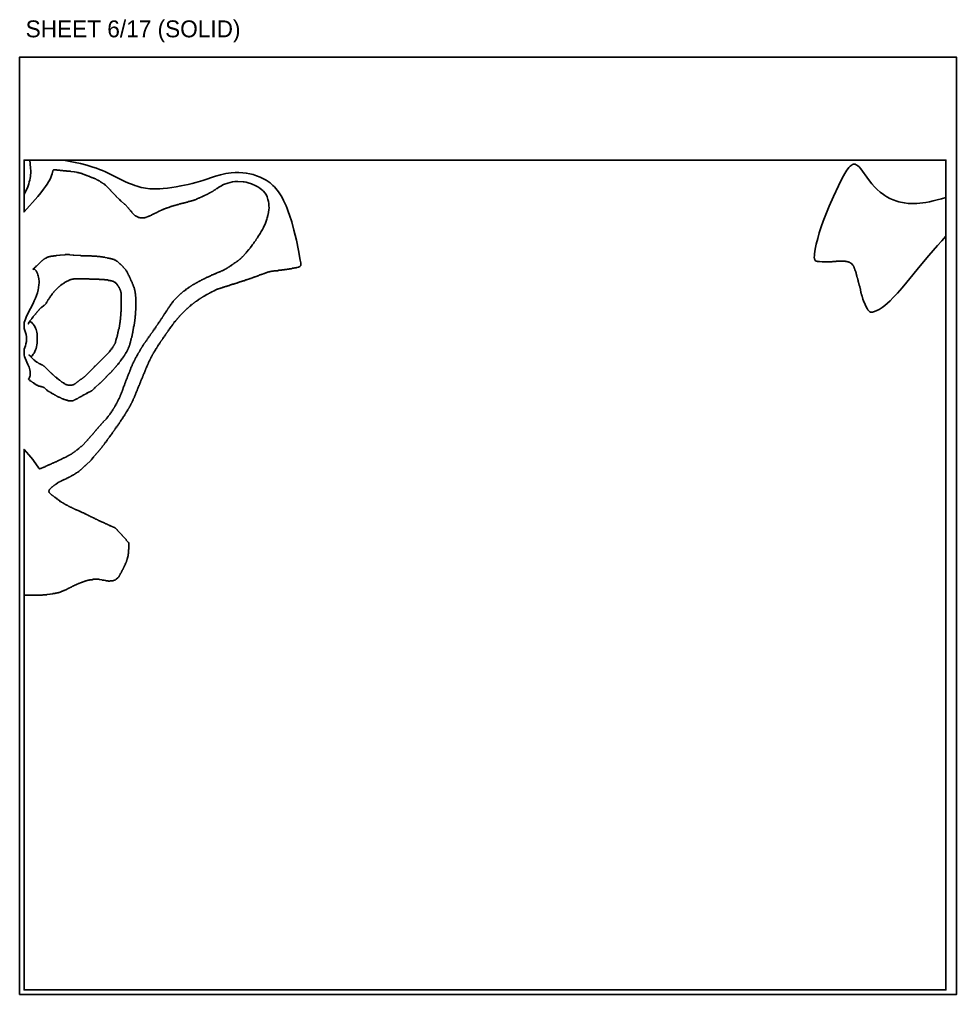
# Model space of a CAD drawing. Header units: millimetres. Extents: x 0 to 6416, y -3898 to 1268.
# Drawn here: x 0 to 1219, y -1299 to -31 of the extents above; entities that cross this region are included whole.
import ezdxf

# ---------------------------------------------------------------- set-up
doc = ezdxf.new("R2010")
doc.units = ezdxf.units.MM
for name, color, linetype in [('CUT_OUTER', 1, 'Continuous'), ('ENGRAVE_NEXT', 3, 'Continuous'), ('NOTES', 7, 'Continuous'), ('SHEET_EDGE', 7, 'Continuous')]:
    doc.layers.add(name, color=color, linetype=linetype)

msp = doc.modelspace()

# ---------------------------------------------------------------- linework, layer by layer
at = {"layer": 'CUT_OUTER'}
for points in [[(6, -1293.2), (1205.5, -1293.2), (1205.5, -213.7), (6, -213.7), (6, -281.1), (23.7, -261.2), (27.9, -256.2), (31.4, -251.7), (33.9, -248.2), (35.9, -245.2), (37.7, -242.2), (39.3, -239.2), (40.7, -236.2), (41.7, -233.7), (42.4, -231.7), (43.5, -227.8), (43.8, -227.2), (44, -226.9), (44.5, -226.6), (45.5, -226.5), (47, -226.4), (48.5, -226.4), (48.7, -226.7), (49, -226.8), (52.5, -226.9), (53, -227.3), (56.5, -227.3), (57, -227.8), (61, -227.8), (61.5, -228.2), (66.5, -228.3), (67, -228.7), (71, -228.8), (71.5, -229.2), (74, -229.3), (74.5, -229.7), (76.5, -229.8), (77, -230.2), (78, -230.3), (78.5, -230.7), (80, -230.8), (80.5, -231.2), (81.5, -231.3), (81.9, -231.7), (82.5, -231.8), (83, -232.2), (84, -232.3), (84.5, -232.7), (85.5, -232.8), (85.9, -233.2), (86.5, -233.3), (87, -233.7), (88, -233.8), (88.4, -234.2), (89, -234.3), (89.5, -234.7), (90.5, -234.8), (91, -235.2), (92, -235.3), (92.4, -235.7), (93, -235.8), (93.5, -236.2), (94.5, -236.3), (94.9, -236.7), (95.5, -236.8), (96, -237.2), (97, -237.3), (97.4, -237.7), (98, -237.8), (98.5, -238.2), (99.5, -238.3), (100.5, -239.2), (101, -239.3), (101.5, -239.7), (102, -239.8), (102.5, -240.2), (103, -240.3), (103.5, -240.7), (104, -240.8), (105, -241.7), (105.5, -241.8), (106.5, -242.7), (107, -242.8), (108, -243.7), (108.5, -243.8), (109.5, -244.7), (110, -244.8), (111.5, -246.2), (112, -246.3), (118.5, -252.7), (118.5, -253.2), (126, -260.7), (126, -261.2), (130, -265.2), (131, -266.2), (131.5, -266.2), (132, -266.7), (132, -267.2), (132.5, -267.2), (136.5, -271.2), (137, -271.2), (142, -276.2), (142, -276.7), (144, -278.7), (144, -279.2), (146, -281.2), (146, -281.7), (150.5, -286.2), (151, -286.2), (151.5, -286.7), (152, -286.7), (152.5, -287.2), (153, -287.2), (153.5, -287.7), (154, -287.7), (154.5, -288.2), (156, -288.2), (156.5, -288.7), (163, -288.7), (163.5, -288.2), (165, -288.2), (165.5, -287.7), (166.5, -287.7), (167, -287.2), (167.5, -287.2), (168, -286.7), (169, -286.7), (169.5, -286.2), (170, -286.2), (170.5, -285.7), (171, -285.7), (171.5, -285.2), (172, -285.2), (172.5, -284.7), (173, -284.7), (173.5, -284.2), (174, -284.2), (174.5, -283.7), (175, -283.7), (175.5, -283.3), (176, -283.2), (176.5, -282.8), (177, -282.7), (177.5, -282.3), (178, -282.2), (178.5, -281.8), (179, -281.7), (179.5, -281.3), (180, -281.2), (180.5, -280.8), (181, -280.7), (181.5, -280.3), (182, -280.2), (182.5, -279.8), (183, -279.7), (183.5, -279.3), (184, -279.2), (184.5, -278.8), (185.1, -278.7), (185.5, -278.3), (186.5, -278.2), (187, -277.8), (187.6, -277.7), (188, -277.3), (189, -277.2), (189.5, -276.8), (190.1, -276.7), (190.5, -276.3), (191.5, -276.2), (192, -275.8), (193, -275.7), (193.5, -275.3), (194.5, -275.2), (195, -274.8), (196, -274.7), (196.5, -274.3), (197.5, -274.2), (198, -273.8), (199, -273.7), (199.5, -273.3), (200.5, -273.3), (201, -272.8), (202.5, -272.7), (203, -272.3), (204, -272.3), (204.5, -271.8), (205.5, -271.8), (206, -271.3), (207.5, -271.3), (208, -270.8), (209.5, -270.8), (210, -270.3), (211.5, -270.3), (212, -269.8), (213.5, -269.8), (214, -269.3), (215.5, -269.3), (216, -268.8), (217, -268.8), (217.5, -268.3), (219, -268.3), (219.5, -267.8), (221, -267.8), (221.5, -267.3), (223, -267.3), (223.5, -266.8), (224.5, -266.8), (225, -266.4), (226, -266.3), (226.5, -265.9), (227.5, -265.8), (228, -265.4), (229, -265.3), (229.5, -264.9), (230, -264.8), (230.5, -264.4), (231, -264.3), (231.5, -263.9), (232, -263.8), (232.5, -263.4), (233.5, -263.3), (234, -262.9), (234.5, -262.8), (235, -262.4), (235.5, -262.3), (236, -261.9), (236.5, -261.8), (237, -261.4), (237.5, -261.4), (238, -261), (239, -260.8), (239.5, -260.4), (240, -260.4), (240.5, -260), (241, -259.9), (241.5, -259.5), (242, -259.4), (242.5, -259), (243, -258.9), (243.5, -258.5), (244, -258.4), (244.5, -258), (245, -257.9), (245.5, -257.5), (246, -257.4), (246.5, -257), (247, -256.9), (247.5, -256.5), (248, -256.4), (249, -255.6), (249.5, -255.4), (250, -255.1), (250.5, -254.9), (251.5, -254.2), (252, -254), (253, -253.2), (253.5, -253), (254.5, -252.2), (255, -252), (256.5, -250.8), (257, -250.6), (259.5, -248.9), (261, -248.2), (262, -247.5), (265.5, -245.6), (271, -243.6), (277, -242.2), (280, -241.7), (284, -241.6), (291, -241.8), (292, -241.9), (295, -242.5), (297.5, -243.1), (302, -244.7), (307.5, -247.2), (310, -248.6), (312.6, -250.2), (315.5, -252.2), (316.6, -253.2), (317.7, -254.2), (319.3, -256.2), (320.8, -258.7), (322.1, -261.7), (323.3, -265.2), (323.9, -267.7), (324.3, -270.2), (324.6, -272.7), (324.7, -276.2), (324.6, -278.2), (324.1, -281.7), (323.3, -285.7), (322.4, -288.7), (321.8, -290.7), (319.9, -295.7), (317.6, -301.2), (316.1, -304.2), (315.4, -305.2), (314.6, -306.7), (314, -307.7), (313.2, -309.2), (310.3, -313.7), (309.5, -314.7), (308.9, -315.7), (308.1, -316.7), (307.3, -318.2), (305.7, -320.2), (305.4, -320.7), (304.7, -321.7), (304.4, -322.2), (303.5, -323.3), (303.2, -323.7), (302.9, -324.2), (301.7, -325.7), (301.5, -326.2), (300.5, -327.3), (300.2, -327.7), (300, -328.2), (298.7, -329.7), (298.5, -330.2), (295.5, -333.4), (295.2, -333.7), (295.1, -334.2), (294.6, -334.7), (290, -339.4), (289.8, -339.7), (289.6, -340.2), (289, -340.8), (288.5, -341.3), (288, -341.5), (287.8, -341.7), (287.5, -342.2), (287, -342.5), (286.7, -342.7), (285, -344.3), (284.5, -344.5), (283.5, -345.4), (283, -345.5), (282, -346.4), (281.5, -346.5), (280.5, -347.4), (280, -347.5), (279, -348.4), (278.5, -348.5), (277.5, -349.4), (277, -349.6), (276, -350.5), (275.5, -350.6), (274.5, -351.5), (274, -351.6), (273, -352.5), (272.5, -352.6), (271.5, -353.5), (271, -353.6), (270, -354.5), (269.5, -354.6), (269, -355), (268.5, -355.1), (268, -355.5), (267.5, -355.6), (266.5, -356.5), (266, -356.6), (265.5, -357), (265, -357.1), (264.5, -357.5), (263.5, -357.6), (263, -358), (262.5, -358.1), (262, -358.5), (261.5, -358.6), (261, -359), (260, -359.1), (259.5, -359.6), (259, -359.6), (258.9, -359.7), (258.5, -360.1), (257.5, -360.1), (257, -360.6), (256.5, -360.6), (256, -361.1), (255.4, -361.2), (255, -361.6), (254, -361.6), (253.5, -362.1), (253, -362.1), (252.5, -362.6), (251.9, -362.7), (251.5, -363.1), (250.5, -363.1), (250, -363.6), (249.4, -363.7), (249, -364.1), (248.5, -364.1), (248, -364.6), (247.5, -364.6), (247, -365.1), (246.5, -365.1), (246, -365.6), (245.5, -365.6), (245, -366.1), (244, -366.2), (243.5, -366.6), (242.9, -366.7), (242.5, -367.1), (242, -367.2), (241.5, -367.6), (241, -367.7), (240.5, -368.1), (240, -368.2), (239.5, -368.6), (239, -368.7), (238.5, -369.1), (238, -369.2), (237.5, -369.6), (237, -369.7), (236.5, -370.1), (236, -370.2), (235.5, -370.6), (235, -370.7), (234.5, -371.1), (234, -371.2), (233.5, -371.6), (233, -371.7), (232, -372.6), (231.5, -372.7), (231, -373.1), (230.5, -373.2), (230, -373.6), (229.5, -373.7), (229, -374.2), (228.5, -374.2), (227.5, -375.1), (227, -375.2), (226.5, -375.7), (226, -375.7), (225.5, -376.2), (225, -376.2), (224, -377.2), (223.5, -377.2), (222.5, -378.2), (222, -378.2), (221, -379.2), (220.5, -379.2), (219.5, -380.2), (219, -380.2), (218, -381.2), (217.5, -381.2), (215.5, -383.2), (215, -383.2), (214, -384.2), (213.5, -384.2), (210.5, -387.2), (210, -387.2), (200, -397.2), (200, -397.7), (198, -399.7), (198, -400.2), (197, -401.2), (197, -401.7), (196, -402.7), (196, -403.2), (195, -404.2), (195, -404.7), (194, -405.7), (194, -406.2), (193, -407.2), (193, -407.7), (192, -408.7), (192, -409.2), (191, -410.2), (191, -410.7), (190.5, -411.2), (190.5, -411.7), (189, -413.2), (189, -413.7), (188, -414.7), (188, -415.2), (187.5, -415.7), (187.5, -416.2), (186.5, -417.2), (186.5, -417.7), (185.5, -418.7), (185.5, -419.2), (184.5, -420.2), (184.5, -420.7), (183.5, -421.7), (183.5, -422.2), (182.5, -423.2), (182.5, -423.7), (181.5, -424.7), (181.5, -425.2), (180.5, -426.2), (180.5, -426.7), (179.5, -427.7), (179.5, -428.2), (178, -429.7), (178, -430.2), (177.5, -430.7), (177.5, -431.2), (176.5, -432.2), (176.5, -432.7), (175, -434.2), (175, -434.7), (174, -435.7), (174, -436.2), (173, -437.2), (173, -437.7), (171.5, -439.2), (171.5, -439.7), (170, -441.2), (170, -441.7), (169, -442.7), (169, -443.2), (167.5, -444.7), (167.5, -445.2), (166.5, -446.2), (166.5, -446.7), (165.5, -447.7), (165.5, -448.2), (164.5, -449.2), (164.5, -449.7), (163.5, -450.7), (163.5, -451.2), (162, -452.7), (162, -453.2), (161, -454.2), (161, -454.7), (160, -455.7), (160, -456.2), (159, -457.2), (159, -457.7), (158.5, -458.2), (158.5, -458.7), (157.5, -459.7), (157.5, -460.2), (157, -460.7), (157, -461.2), (156.5, -461.7), (156.5, -462.2), (155.5, -463.2), (155.5, -463.7), (154.5, -464.7), (154.5, -465.2), (154, -465.7), (154, -466.2), (153.5, -466.7), (153.5, -467.2), (152.5, -468.2), (152.5, -469.2), (151.5, -470.2), (151.5, -470.7), (151, -471.2), (151, -471.7), (150.5, -472.2), (150.5, -472.7), (150, -473.2), (150, -473.7), (149.5, -474.2), (149.5, -474.7), (149, -475.2), (149, -475.7), (148.5, -476.2), (148.5, -476.7), (148, -477.2), (148, -477.7), (147.5, -478.2), (147.5, -478.7), (147, -479.2), (147, -479.7), (146.5, -480.2), (146.5, -481.2), (146, -481.7), (146, -482.2), (145.5, -482.7), (145.5, -483.2), (145, -483.7), (145, -484.7), (144.5, -485.2), (144.5, -486.2), (144, -486.7), (144, -487.2), (143.5, -487.7), (143.5, -488.7), (143, -489.2), (143, -489.7), (142.5, -490.2), (142.5, -491.2), (142, -491.7), (142, -492.2), (141.5, -492.7), (141.5, -493.7), (141, -494.2), (141, -494.7), (140.5, -495.2), (140.5, -496.2), (140, -496.7), (140, -497.7), (139.5, -498.2), (139.5, -498.7), (139, -499.2), (139, -500.2), (138.5, -500.7), (138.5, -501.2), (138, -501.7), (138, -502.7), (137.5, -503.2), (137.5, -503.7), (137, -504.2), (137, -505.2), (136.5, -505.7), (136.5, -506.7), (136, -507.2), (136, -507.7), (135.5, -508.2), (135.5, -509.2), (135, -509.7), (135, -510.7), (134.5, -511.2), (134.5, -512.2), (134, -512.7), (134, -513.7), (133.5, -514.2), (133.5, -514.7), (133, -515.2), (133, -516.2), (132.5, -516.7), (132.5, -517.7), (132, -518.2), (132, -518.7), (131.5, -519.2), (131.5, -519.7), (131, -520.2), (131, -521.2), (130.5, -521.7), (130.5, -522.2), (130, -522.7), (130, -523.2), (129.5, -523.7), (129.5, -524.2), (129, -524.7), (129, -525.2), (128.5, -525.7), (128.5, -526.2), (128, -526.7), (128, -527.2), (127.5, -527.7), (127.5, -528.2), (127, -528.7), (127, -529.2), (126.5, -529.7), (126.5, -530.2), (126, -530.7), (126, -531.2), (125.5, -531.7), (125.5, -532.2), (124.5, -533.2), (124.5, -533.7), (124, -534.2), (124, -534.7), (123, -535.7), (123, -536.2), (122.5, -536.7), (122.5, -537.2), (121.5, -538.2), (121.5, -538.7), (120.5, -539.7), (120.5, -540.2), (119.5, -541.2), (119.5, -541.7), (119, -542.2), (119, -542.7), (117.5, -544.2), (117.5, -544.7), (115.5, -546.7), (115.5, -547.2), (113, -549.7), (113, -550.2), (109, -554.2), (109, -554.7), (106, -557.7), (106, -558.2), (102.5, -561.7), (102.5, -562.2), (99.5, -565.2), (99.5, -565.7), (96, -569.2), (96, -569.7), (91.5, -574.2), (91.5, -574.7), (88.5, -577.7), (88.5, -578.2), (80.5, -586.1), (80, -586.2), (77.5, -588.6), (77, -588.7), (75, -590.6), (74.5, -590.7), (72.5, -592.6), (72, -592.7), (70.5, -594.1), (70, -594.2), (69, -595.1), (68.5, -595.2), (67.5, -596.1), (67, -596.2), (66, -597.1), (65.5, -597.2), (65, -597.6), (64.5, -597.7), (64, -598.1), (63.5, -598.2), (63, -598.6), (62.5, -598.7), (62, -599.1), (61.5, -599.2), (60.5, -600.1), (60, -600.2), (59.5, -600.6), (58.9, -600.7), (58.5, -601.1), (57.5, -601.2), (57, -601.6), (56.5, -601.7), (56, -602.1), (55.5, -602.2), (55, -602.6), (54.5, -602.7), (54, -603.1), (53.5, -603.2), (53, -603.6), (52.5, -603.7), (52, -604.1), (51.5, -604.2), (51, -604.6), (50.4, -604.7), (50, -605.1), (49, -605.2), (48, -606.1), (47, -606.2), (46.5, -606.6), (46, -606.7), (45.5, -607.1), (45, -607.2), (44.5, -607.6), (43.9, -607.7), (43.5, -608.1), (42.5, -608.2), (42, -608.6), (41.5, -608.7), (41, -609.1), (40.5, -609.2), (40, -609.6), (39.4, -609.7), (39, -610.1), (38, -610.2), (37.5, -610.6), (37, -610.6), (36.5, -611.1), (36, -611.1), (35.5, -611.6), (35, -611.6), (34.5, -612.1), (34, -612.1), (33.5, -612.6), (33, -612.6), (32.5, -613.1), (31.5, -613.1), (31, -613.6), (30.5, -613.6), (30, -614), (29.5, -614.1), (29, -614.5), (28.5, -614.5), (28.2, -614.7), (28, -614.9), (27, -615), (26.5, -615.2), (26, -615.2), (25.5, -615), (25, -614.5), (21.3, -608.7), (19.2, -605.7), (17.3, -603.2), (12.3, -597.2), (6, -590.2), (6, -1293.2)], [(6, -426.2), (6, -433), (7.8, -438.2), (8.5, -440.7), (9, -443.7), (9.1, -446.7), (8.9, -449.7), (8.4, -452.7), (7.6, -455.2), (6, -459.6), (6, -467.4), (6.6, -469.2), (7.5, -471.6), (11, -479.7), (12.4, -483.2), (13.5, -486.7), (13.9, -488.7), (14, -490.2), (14.1, -492.7), (13.8, -494.2), (13.6, -495.2), (13, -496.7), (12.5, -497.6), (12, -498.2), (11.5, -498.3), (11.5, -498.7), (12.5, -499.7), (13, -499.7), (14.5, -501.2), (15, -501.2), (16.5, -502.7), (17, -502.7), (18, -503.7), (18.5, -503.7), (19.5, -504.7), (20, -504.7), (21.5, -506.2), (22, -506.2), (22.5, -506.7), (23.5, -506.7), (24, -507.2), (24.5, -507.2), (25, -507.7), (26.5, -507.7), (27, -508.2), (28.5, -508.2), (29, -508.7), (30, -508.7), (30.5, -509.2), (31, -509.2), (31.5, -509.7), (32, -509.7), (35, -512.7), (35.5, -512.7), (37, -514.2), (37.5, -514.2), (38, -514.7), (38.5, -514.7), (39.5, -515.7), (40, -515.7), (40.5, -516.2), (41, -516.2), (42, -517.2), (42.5, -517.2), (43, -517.7), (43.5, -517.7), (44, -518.2), (44.5, -518.2), (45.5, -519.2), (46, -519.2), (46.5, -519.7), (47, -519.7), (47.5, -520.2), (48, -520.2), (49, -521.2), (49.5, -521.2), (50, -521.7), (50.5, -521.7), (51, -522.2), (52, -522.2), (52.5, -522.7), (53, -522.7), (53.5, -523.2), (54, -523.2), (54.5, -523.7), (55, -523.7), (55.5, -524.2), (56.5, -524.2), (57, -524.7), (57.5, -524.7), (58, -525.2), (59, -525.2), (59.5, -525.7), (60.5, -525.7), (61, -526.2), (62.5, -526.2), (63, -526.7), (70, -526.7), (70.5, -526.2), (71, -526.2), (71.5, -525.7), (72, -525.7), (72.5, -525.2), (73, -525.2), (73.5, -524.7), (74, -524.7), (74.5, -524.2), (75, -524.2), (75.5, -523.7), (76, -523.7), (77, -522.7), (77.5, -522.7), (78, -522.2), (78.5, -522.2), (79, -521.7), (79.5, -521.7), (80, -521.2), (80.5, -521.2), (81.5, -520.2), (82, -520.2), (82.5, -519.7), (83, -519.7), (83.5, -519.2), (84, -519.2), (84.5, -518.7), (85, -518.7), (85.5, -518.2), (86, -518.2), (86.5, -517.7), (87, -517.7), (88, -516.7), (88.5, -516.7), (89, -516.2), (89.5, -516.2), (90, -515.7), (90.5, -515.7), (91, -515.2), (91.5, -515.2), (92, -514.7), (92.5, -514.7), (93.5, -513.7), (94, -513.7), (97, -510.7), (97.5, -510.7), (97.5, -510.2), (98, -509.7), (98.5, -509.7), (104, -504.2), (104.5, -504.2), (108, -500.7), (113, -495.7), (113, -495.2), (117, -491.2), (117.5, -491.2), (119.5, -489.2), (120, -488.7), (120, -488.2), (126, -482.2), (126, -481.7), (128, -479.7), (128, -479.2), (129.5, -477.7), (129.5, -477.2), (131.5, -475.2), (131.5, -474.7), (132.5, -473.7), (132.5, -473.2), (134, -471.7), (134, -471.2), (135.5, -469.7), (135.5, -469.2), (136.5, -468.2), (136.5, -467.7), (137, -467.2), (137, -466.7), (138, -465.7), (138, -465.2), (139, -464.2), (139, -463.7), (139.5, -463.2), (139.5, -462.7), (140, -462.2), (140, -461.7), (140.5, -461.2), (140.5, -460.7), (141, -460.2), (141, -459.7), (141.5, -459.2), (141.5, -458.7), (142, -458.2), (142, -457.2), (142.5, -456.7), (142.5, -455.7), (143, -455.2), (143, -454.7), (143.5, -454.2), (143.5, -452.7), (144, -452.2), (144, -451.2), (144.5, -450.7), (144.5, -449.2), (145, -448.7), (145, -447.2), (145.5, -446.7), (145.5, -445.2), (146, -444.7), (146, -443.2), (146.5, -442.7), (146.5, -440.7), (147, -440.2), (147, -438.7), (147.5, -438.2), (147.5, -435.7), (148, -435.2), (148, -433.2), (148.5, -432.7), (148.5, -430.2), (149, -429.7), (149, -427.2), (149.5, -426.7), (149.5, -424.2), (150, -423.7), (150, -420.7), (150.5, -420.2), (150.5, -416.2), (151, -415.7), (151, -409.7), (151.5, -409.2), (151.5, -391.7), (151, -391.2), (151, -387.7), (150.5, -387.2), (150.5, -384.7), (150, -384.2), (150, -382.7), (149.5, -382.2), (149.5, -380.7), (149, -380.2), (149, -379.2), (148.5, -378.7), (148.5, -377.7), (148, -377.2), (148, -376.2), (147.5, -375.7), (147.5, -375.2), (147, -374.7), (147, -374.2), (146.5, -373.7), (146.5, -372.7), (146, -372.2), (146, -371.7), (145.5, -371.2), (145.5, -370.7), (145, -370.2), (145, -369.7), (144.5, -369.2), (144.5, -368.2), (144, -367.7), (144, -367.2), (143.5, -366.7), (143.5, -366.2), (143, -365.7), (143, -365.2), (142.5, -364.7), (142.5, -364.2), (142, -363.7), (142, -363.2), (141.5, -362.7), (141.5, -362.2), (141, -361.7), (141, -361.2), (140.5, -360.7), (140.5, -360.2), (140, -359.7), (140, -359.2), (139.5, -358.7), (139.5, -358.2), (138.5, -357.2), (138.5, -356.7), (135, -353.2), (135, -352.7), (133.5, -351.2), (132, -349.7), (131.5, -349.6), (131, -349.2), (131, -348.7), (130.5, -348.7), (127, -345.2), (126.5, -345.2), (125.5, -344.2), (125, -344.2), (124.5, -343.7), (124, -343.7), (123.5, -343.2), (122.5, -343.2), (122, -342.7), (121, -342.7), (120.5, -342.2), (119, -342.2), (118.5, -341.7), (117, -341.7), (116.5, -341.2), (114.5, -341.1), (114, -340.7), (111.5, -340.6), (111, -340.2), (108.5, -340.1), (108, -339.7), (105.5, -339.6), (105, -339.2), (101, -339.1), (100.5, -338.7), (94, -338.6), (93.5, -338.2), (80, -338.1), (79.5, -337.7), (70.5, -337.6), (70, -337.2), (65.5, -337.1), (65, -336.7), (59.5, -336.7), (59, -337.1), (53, -337.2), (52.5, -337.6), (48, -337.7), (47.5, -338.2), (44.5, -338.2), (44, -338.7), (41, -338.7), (40.5, -339.2), (39, -339.2), (38.5, -339.7), (37.5, -339.7), (37, -340.2), (36, -340.2), (35.5, -340.7), (35, -340.7), (34.5, -341.2), (34, -341.2), (33.5, -341.7), (33, -341.7), (32, -342.7), (31.5, -342.7), (30, -344.2), (29.5, -344.2), (22, -351.7), (21.5, -351.7), (21.5, -352.2), (20.5, -353.2), (20, -353.2), (20, -353.7), (19, -354.7), (18.5, -354.7), (18, -355.2), (18, -356), (18.5, -355.7), (19, -355.6), (19.5, -355.8), (20.5, -356.6), (21.5, -357.9), (22.5, -359.5), (23.3, -361.2), (24, -362.9), (24.5, -364.5), (24.9, -366.2), (25.2, -368.2), (25.5, -371.7), (25.4, -373.7), (25.3, -375.7), (24.8, -379.7), (24.2, -382.7), (23.3, -386.2), (22.1, -389.7), (20.8, -393.2), (19.3, -396.7), (17.6, -400.2), (11, -413.2), (8.6, -418.2), (7.6, -420.7), (6.8, -422.7), (6.1, -425.2), (6, -425.7), (6, -426.2)]]:
    msp.add_lwpolyline(points, close=True, dxfattribs=at)
at = {"layer": 'ENGRAVE_NEXT'}
for points in [[(6.5, -779.4), (7, -779.6), (8, -779.8), (9, -779.7), (9.5, -779.5), (17, -779.6), (29.5, -779.6), (30, -779.6), (30.5, -779.1), (35.5, -779.1), (36, -778.7), (39.5, -778.6), (40, -778.2), (43, -778.1), (43.5, -777.7), (46, -777.6), (46.5, -777.2), (48, -777.1), (48.5, -776.7), (50.5, -776.6), (51, -776.1), (52, -776.1), (52.5, -775.6), (53.5, -775.6), (53.9, -775.2), (54.5, -775.1), (55, -774.7), (56, -774.6), (56.4, -774.2), (57, -774.1), (57.5, -773.7), (58.5, -773.6), (58.9, -773.2), (59.5, -773.1), (60, -772.6), (60.5, -772.6), (61, -772.2), (61.5, -772.1), (62, -771.7), (62.5, -771.6), (63, -771.2), (63.5, -771.1), (64, -770.7), (64.5, -770.6), (65, -770.2), (65.5, -770.1), (66, -769.7), (66.5, -769.6), (67, -769.2), (67.5, -769.1), (68, -768.7), (68.5, -768.6), (69, -768.2), (69.5, -768.1), (70, -767.7), (70.5, -767.6), (71, -767.2), (71.5, -767.1), (72, -766.7), (72.5, -766.6), (73, -766.2), (73.5, -766.1), (74, -765.7), (75, -765.6), (75.4, -765.2), (76, -765.1), (76.5, -764.7), (77.5, -764.6), (77.9, -764.2), (78.5, -764.1), (79, -763.7), (80, -763.6), (80.4, -763.2), (81, -763.1), (81.5, -762.7), (82.5, -762.6), (83, -762.2), (84, -762.1), (84.5, -761.7), (85.5, -761.6), (86, -761.2), (87, -761.1), (87.5, -760.7), (88.5, -760.6), (89, -760.2), (91, -760.1), (91.5, -759.7), (95, -759.6), (95.5, -759.1), (103.5, -759.1), (104, -759.5), (107, -759.6), (107.2, -759.7), (107.5, -760), (109.5, -760.1), (109.8, -760.2), (110, -760.4), (112, -760.6), (112.3, -760.7), (112.5, -760.9), (113, -761), (115, -761), (115.5, -761.3), (116.5, -761.4), (117.5, -761.3), (118, -761), (121.5, -760.9), (122.5, -760.8), (123.5, -760.4), (124.5, -760.1), (125.5, -759.5), (126, -759.1), (128, -757.2), (128.9, -756.2), (129.2, -755.7), (129.5, -755.2), (129.7, -754.7), (130.5, -753.7), (130.7, -753.2), (131.1, -752.7), (131.2, -752.2), (131.6, -751.7), (131.8, -751.2), (132.1, -750.7), (132.3, -750.2), (132.6, -749.7), (132.8, -749.2), (133.1, -748.7), (133.3, -748.2), (133.7, -747.7), (133.8, -747.2), (134.2, -746.7), (134.3, -746.2), (134.7, -745.7), (134.8, -745.2), (135.2, -744.7), (135.3, -744.2), (135.7, -743.7), (135.8, -743.2), (136.2, -742.7), (136.3, -742.2), (136.7, -741.7), (136.8, -741.2), (137.2, -740.7), (137.3, -740.2), (137.6, -739.7), (137.8, -738.7), (138.2, -738.2), (138.3, -737.7), (138.6, -737.2), (138.8, -736.7), (139.1, -736.2), (139.3, -735.2), (139.6, -734.7), (139.8, -733.7), (140.1, -733.2), (140.3, -732.2), (140.6, -731.7), (140.7, -731.2), (140.8, -729.7), (141.1, -729.2), (141.2, -728.7), (141.3, -726.7), (141.6, -726.2), (141.7, -725.7), (141.8, -720.7), (142.1, -720.2), (142.2, -719.2), (142.2, -713.2), (142.1, -712.2), (141.8, -711.2), (141, -710.2), (139, -708), (138.8, -707.7), (138.6, -707.2), (138.2, -706.7), (134, -702.4), (133.8, -702.2), (133.7, -701.7), (127.5, -695.4), (127.4, -695.2), (127.2, -694.7), (125, -692.5), (124.5, -692.4), (124, -691.9), (123.5, -691.8), (123, -691.4), (122, -691.3), (121.5, -690.9), (121, -690.8), (120.5, -690.4), (120, -690.3), (119.5, -689.9), (119, -689.8), (118.5, -689.4), (117.5, -689.3), (117, -688.8), (116.5, -688.8), (116.4, -688.7), (116, -688.3), (115.5, -688.3), (115, -687.8), (114.5, -687.8), (114, -687.3), (113.5, -687.3), (113, -686.8), (112, -686.8), (111.5, -686.3), (110.9, -686.2), (110.5, -685.8), (110, -685.8), (109.5, -685.3), (109, -685.3), (108.5, -684.8), (107.5, -684.7), (107, -684.3), (106.4, -684.2), (106, -683.8), (105.5, -683.8), (105, -683.3), (104.5, -683.3), (104, -682.8), (103, -682.7), (102, -681.8), (101, -681.7), (100, -680.8), (99, -680.7), (98, -679.8), (97, -679.7), (96.5, -679.3), (95.9, -679.2), (95.5, -678.8), (95, -678.7), (94.5, -678.3), (94, -678.2), (93.5, -677.8), (93, -677.7), (92.5, -677.3), (92, -677.2), (91.5, -676.8), (91, -676.7), (90.5, -676.3), (90, -676.2), (89.5, -675.8), (89, -675.7), (88.5, -675.3), (88, -675.2), (87.5, -674.8), (87, -674.7), (86.5, -674.2), (86, -674.2), (85.5, -673.7), (85, -673.7), (84.5, -673.2), (84, -673.2), (83.5, -672.8), (82.5, -672.7), (82, -672.2), (81.5, -672.2), (81, -671.7), (80.5, -671.7), (80, -671.2), (79.5, -671.2), (79, -670.7), (78.5, -670.7), (78, -670.2), (77, -670.2), (76.5, -669.7), (76, -669.7), (75.5, -669.2), (75, -669.2), (74.5, -668.7), (73.5, -668.7), (73, -668.2), (72.5, -668.2), (72, -667.7), (71.5, -667.7), (71, -667.2), (70.5, -667.2), (70, -666.7), (69, -666.7), (68, -665.7), (67.5, -665.7), (67, -665.2), (66, -665.2), (65, -664.2), (64, -664.2), (63, -663.2), (62.5, -663.2), (62, -662.7), (61.5, -662.7), (61, -662.2), (60.5, -662.2), (60, -661.7), (59.5, -661.7), (58.5, -660.7), (58, -660.7), (57.5, -660.2), (57, -660.2), (56.5, -659.7), (56, -659.7), (55, -658.7), (54.5, -658.7), (54, -658.2), (53.5, -658.2), (51.5, -656.2), (51, -656.2), (50, -655.2), (49.5, -655.2), (48, -653.7), (47.5, -653.7), (46, -652.2), (45.5, -652.2), (44, -650.7), (43.5, -650.7), (42, -649.2), (41.5, -649.2), (38.5, -646.2), (38.5, -645.2), (38, -644.7), (38, -644.2), (38.5, -643.7), (38.5, -643.2), (39, -642.7), (39, -642.2), (42.5, -638.7), (43, -638.7), (44.5, -637.2), (45, -637.2), (46.5, -635.7), (47, -635.7), (48, -634.7), (48.5, -634.7), (50, -633.2), (50.5, -633.2), (51, -632.7), (51.5, -632.7), (52.5, -631.7), (53.5, -631.7), (54, -631.2), (54.5, -631.2), (55, -630.7), (55.5, -630.7), (56, -630.2), (56.5, -630.2), (57, -629.7), (57.5, -629.7), (58, -629.2), (59, -629.2), (59.5, -628.7), (60, -628.7), (60.5, -628.2), (61, -628.2), (61.5, -627.7), (62, -627.7), (62.5, -627.2), (63, -627.2), (63.5, -626.7), (64, -626.7), (64.5, -626.2), (65, -626.2), (65.5, -625.7), (66, -625.6), (67, -624.7), (67.5, -624.7), (68, -624.2), (68.5, -624.2), (69, -623.7), (69.5, -623.7), (70, -623.2), (70.5, -623.1), (71.5, -622.2), (72, -622.2), (72.5, -621.7), (73, -621.6), (74, -620.7), (74.5, -620.6), (75.5, -619.7), (76, -619.6), (77, -618.7), (77.5, -618.6), (79.5, -616.7), (80, -616.6), (85.5, -611.2), (86, -611.2), (93.5, -603.7), (93.5, -603.2), (96.5, -600.2), (96.5, -599.7), (99.5, -596.7), (99.5, -596.2), (103, -592.7), (103, -592.2), (105, -590.2), (105, -589.7), (107, -587.7), (107, -587.2), (108, -586.2), (108, -585.7), (110, -583.7), (110, -583.2), (111, -582.2), (111, -581.7), (113, -579.7), (113, -579.2), (114, -578.2), (114, -577.7), (115.5, -576.2), (115.5, -575.7), (117, -574.2), (117, -573.7), (119, -571.7), (119, -571.2), (120, -570.2), (120, -569.7), (121, -568.7), (121, -568.2), (122.5, -566.7), (122.5, -566.2), (123.5, -565.2), (123.5, -564.7), (124.5, -563.7), (124.5, -563.2), (125.5, -562.2), (125.5, -561.7), (127, -560.2), (127, -559.7), (128.5, -558.2), (128.5, -557.7), (129.5, -556.7), (129.5, -556.2), (130, -555.7), (130, -555.2), (131.5, -553.7), (131.5, -553.2), (132.5, -552.2), (132.5, -551.7), (133.5, -550.7), (133.5, -550.2), (134.5, -549.2), (134.5, -548.7), (135, -548.2), (135, -547.7), (136, -546.7), (136, -546.2), (137, -545.2), (137, -544.7), (138, -543.7), (138, -543.2), (138.5, -542.7), (138.5, -542.2), (139.5, -541.2), (139.5, -540.7), (140, -540.2), (140, -539.7), (141, -538.7), (141, -538.2), (142, -537.2), (142, -536.7), (142.5, -536.2), (142.5, -535.7), (143, -535.2), (143, -534.7), (144, -533.7), (144, -533.2), (144.5, -532.7), (144.5, -532.2), (145, -531.7), (145, -531.2), (145.5, -530.7), (145.5, -530.2), (146, -529.7), (146, -529.2), (146.5, -528.7), (146.5, -528.2), (147, -527.7), (147, -527.2), (147.5, -526.7), (147.5, -526.2), (148, -525.7), (148, -524.7), (148.5, -524.2), (148.5, -523.7), (149, -523.2), (149, -522.7), (149.5, -522.2), (149.5, -521.2), (150, -520.7), (150, -520.2), (150.5, -519.7), (150.5, -519.2), (151, -518.7), (151, -517.7), (151.5, -517.2), (151.5, -516.7), (152, -516.2), (152, -515.2), (152.5, -514.7), (152.5, -514.2), (153, -513.7), (153, -512.7), (153.5, -512.2), (153.5, -511.7), (154, -511.2), (154, -510.2), (154.5, -509.7), (154.5, -509.2), (155, -508.7), (155, -507.7), (155.5, -507.2), (155.5, -506.7), (156, -506.2), (156, -505.7), (156.5, -505.2), (156.5, -504.2), (157, -503.7), (157, -503.2), (157.5, -502.7), (157.5, -501.7), (158, -501.2), (158, -500.7), (158.5, -500.2), (158.5, -499.2), (159, -498.7), (159, -498.2), (159.5, -497.7), (159.5, -497.2), (160, -496.7), (160, -495.7), (160.5, -495.2), (160.5, -494.7), (161, -494.2), (161, -493.2), (161.5, -492.7), (161.5, -492.2), (162, -491.7), (162, -491.2), (162.5, -490.7), (162.5, -489.7), (163, -489.2), (163, -488.7), (163.5, -488.2), (163.5, -487.2), (164, -486.7), (164, -486.2), (164.5, -485.7), (164.5, -484.7), (165, -484.2), (165, -483.7), (165.5, -483.2), (165.5, -482.2), (166, -481.7), (166, -481.2), (166.5, -480.7), (166.5, -480.2), (167, -479.7), (167, -479.2), (167.5, -478.7), (167.5, -478.2), (168, -477.7), (168, -476.7), (168.5, -476.2), (168.5, -475.7), (169, -475.2), (169, -474.7), (169.5, -474.2), (169.5, -473.7), (170, -473.2), (170, -472.7), (170.5, -472.2), (170.5, -471.7), (171, -471.2), (171, -470.7), (171.5, -470.2), (171.5, -469.7), (172, -469.2), (172, -468.7), (172.5, -468.2), (172.5, -467.7), (173, -467.2), (173, -466.7), (174, -465.7), (174, -465.2), (174.5, -464.7), (174.5, -464.2), (175.5, -463.2), (175.5, -462.7), (176, -462.2), (176, -461.7), (177, -460.7), (177, -460.2), (177.5, -459.7), (177.5, -459.2), (178.5, -458.2), (178.5, -457.7), (179.5, -456.7), (179.5, -456.2), (180, -455.7), (180, -455.2), (181, -454.2), (181, -453.7), (182.5, -452.2), (182.5, -451.7), (183, -451.2), (183, -450.7), (184, -449.7), (184, -449.2), (185.5, -447.7), (185.5, -447.2), (186.5, -446.2), (186.5, -445.7), (187.5, -444.7), (187.5, -444.2), (188.5, -443.2), (188.5, -442.7), (190, -441.2), (190, -440.7), (191, -439.7), (191, -439.2), (192, -438.2), (192, -437.7), (193.5, -436.2), (193.5, -435.7), (194.5, -434.7), (194.5, -434.2), (195.5, -433.2), (195.5, -432.7), (196.5, -431.7), (196.5, -431.2), (198, -429.7), (198, -429.2), (199.5, -427.7), (199.5, -427.2), (201, -425.7), (201, -425.2), (203.5, -422.7), (203.5, -422.2), (205.5, -420.2), (205.5, -419.7), (208, -417.2), (208, -416.7), (218, -406.7), (218.5, -406.7), (221.5, -403.7), (222, -403.7), (224, -401.7), (224.5, -401.7), (226.5, -399.7), (227, -399.7), (228.5, -398.2), (229, -398.2), (230, -397.2), (230.5, -397.2), (231.5, -396.2), (232, -396.2), (233.5, -394.7), (234, -394.7), (235, -393.7), (235.5, -393.7), (236.5, -392.7), (237, -392.7), (237.5, -392.2), (238, -392.2), (239, -391.2), (239.5, -391.2), (240, -390.7), (240.5, -390.7), (241, -390.2), (241.5, -390.2), (242.5, -389.2), (243, -389.2), (243.5, -388.7), (244, -388.7), (244.5, -388.2), (245, -388.2), (245.5, -387.7), (246, -387.7), (247, -386.7), (247.5, -386.7), (248, -386.2), (248.5, -386.2), (249, -385.7), (249.5, -385.7), (250, -385.2), (250.5, -385.2), (251, -384.7), (251.5, -384.7), (252, -384.2), (252.5, -384.2), (253, -383.7), (253.5, -383.7), (254, -383.2), (254.5, -383.2), (255, -382.7), (255.5, -382.7), (256, -382.2), (256.5, -382.2), (257, -381.7), (258, -381.7), (258.5, -381.2), (259.5, -381.2), (260, -380.7), (261, -380.7), (261.5, -380.2), (262.5, -380.2), (263, -379.7), (264, -379.7), (264.5, -379.2), (266, -379.2), (266.5, -378.7), (267, -378.7), (267.5, -378.2), (269, -378.2), (269.5, -377.7), (270.5, -377.7), (271, -377.2), (272, -377.2), (272.5, -376.7), (273.5, -376.7), (274, -376.2), (275, -376.2), (275.5, -375.7), (276.5, -375.7), (277, -375.2), (278.5, -375.2), (279, -374.7), (280, -374.7), (280.5, -374.2), (281.5, -374.2), (282, -373.7), (283, -373.7), (283.5, -373.2), (284.5, -373.2), (285, -372.7), (286, -372.7), (286.5, -372.2), (287.5, -372.2), (288, -371.7), (289, -371.7), (289.5, -371.2), (290.5, -371.2), (291, -370.7), (292.5, -370.6), (293, -370.2), (293.5, -370.2), (294, -369.7), (295.5, -369.6), (296, -369.2), (297, -369.1), (297.5, -368.7), (298.5, -368.6), (298.9, -368.2), (299.5, -368.2), (300, -367.7), (301.5, -367.6), (301.9, -367.2), (302.5, -367.1), (303, -366.7), (304, -366.6), (304.5, -366.2), (305.5, -366.1), (306, -365.7), (307, -365.6), (307.5, -365.2), (308.5, -365.1), (308.9, -364.7), (309.5, -364.6), (310, -364.2), (311, -364.1), (311.4, -363.7), (312, -363.6), (312.5, -363.2), (313.5, -363.1), (314, -362.7), (315, -362.6), (315.5, -362.2), (316.5, -362.1), (316.9, -361.7), (317.5, -361.6), (318, -361.2), (319, -361.1), (319.5, -360.7), (320.5, -360.6), (321, -360.2), (322, -360.1), (322.5, -359.7), (323.5, -359.6), (324, -359.2), (325.5, -359.1), (326, -358.7), (327.5, -358.6), (328, -358.2), (330.5, -358.1), (331, -357.7), (336, -357.6), (336.5, -357.6), (337, -357.1), (341, -357), (341.5, -356.6), (344, -356.6), (344.5, -356.5), (345, -356.1), (348, -356), (348.5, -355.6), (350.5, -355.5), (351.5, -355.4), (351.7, -355.2), (352, -355.1), (354, -355), (354.5, -354.9), (355, -354.5), (357, -354.4), (357.5, -354.3), (358, -354), (360, -353.8), (361, -353.4), (363, -353), (364.8, -352.2), (365.4, -351.7), (365.8, -351.2), (365.9, -350.7), (366.1, -349.7), (365.9, -347.2), (365.4, -343.7), (363.1, -331.2), (360.3, -317.7), (358.8, -311.2), (357.1, -304.7), (354.2, -294.2), (351.4, -285.2), (349.8, -280.7), (348.3, -276.7), (346.8, -273.2), (345.3, -269.7), (343.6, -266.2), (342, -263.2), (340.3, -260.2), (338.7, -257.7), (337, -255.2), (335.1, -252.7), (333.4, -250.7), (331.6, -248.7), (329.6, -246.7), (328, -245.2), (326, -243.5), (323.5, -241.7), (321, -240), (318.5, -238.6), (315.9, -237.2), (313, -235.8), (308.5, -234), (304, -232.5), (299.5, -231.4), (295, -230.6), (290.5, -230.1), (285.5, -229.8), (280.5, -229.9), (275.5, -230.2), (272, -230.7), (268.5, -231.2), (265, -232), (261.5, -232.8), (255, -234.7), (238.5, -240.1), (229.5, -242.8), (224.5, -244.1), (219.5, -245.4), (210, -247.4), (204, -248.5), (198, -249.5), (192.5, -250.2), (187, -250.7), (182.5, -251.1), (178, -251.2), (173.5, -251.2), (169.5, -250.9), (164, -250.3), (161.5, -249.8), (158.5, -249.2), (153, -247.7), (150, -246.7), (147, -245.6), (142, -243.6), (137, -241.4), (132, -238.9), (119.6, -232.7), (112.1, -229.2), (108, -227.4), (104, -225.8), (100, -224.3), (95.5, -222.8), (87.5, -220.3), (79.5, -218.2), (72.5, -216.7), (57.4, -213.7), (1205.5, -213.7), (1205.5, -262.2), (1199.5, -264), (1194, -265.5), (1189, -266.8), (1184, -267.9), (1179.5, -268.8), (1175.5, -269.4), (1171.5, -269.8), (1167.5, -270.1), (1162, -270.2), (1156.5, -270), (1151.5, -269.4), (1146.5, -268.5), (1144, -267.9), (1141.5, -267.2), (1137, -265.6), (1132.5, -263.6), (1128.5, -261.5), (1126, -260), (1124, -258.6), (1120, -255.6), (1116, -252.1), (1112.5, -248.5), (1109, -244.6), (1106, -240.8), (1102.5, -236.1), (1096.9, -228.2), (1094.7, -225.2), (1092.5, -222.7), (1091, -221.2), (1089.6, -220.2), (1088.7, -219.7), (1087.5, -219.2), (1086.5, -219), (1085.5, -219), (1084.5, -219.2), (1083.4, -219.7), (1082, -220.6), (1080.7, -221.7), (1079.3, -223.2), (1078.1, -224.7), (1076.6, -226.7), (1073.9, -231.2), (1070.6, -237.2), (1065.7, -247.2), (1059.2, -261.2), (1053.7, -273.7), (1049.1, -284.7), (1045.9, -293.2), (1043.2, -300.7), (1040.7, -308.2), (1038.6, -315.7), (1036.7, -323.2), (1035.4, -329.7), (1034.5, -335.7), (1034.3, -338.2), (1034.2, -340.2), (1034.4, -342.2), (1034.7, -343.2), (1035, -343.9), (1035.5, -344.4), (1036.5, -345), (1037.5, -345.3), (1038.5, -345.5), (1041, -345.7), (1044.5, -345.9), (1056.5, -346.1), (1057.5, -346), (1057.8, -345.7), (1058, -345.6), (1062.5, -345.5), (1063, -345.1), (1074.5, -345.2), (1075, -345.6), (1077, -345.7), (1077.5, -346.1), (1078.5, -346.2), (1079, -346.6), (1080, -346.7), (1080.5, -347.1), (1081, -347.2), (1081.5, -347.7), (1082, -347.7), (1084.5, -350.2), (1084.6, -350.7), (1085, -351.2), (1085.1, -351.7), (1085.5, -352.1), (1085.6, -352.7), (1086, -353.2), (1086.1, -354.2), (1086.5, -354.6), (1086.6, -355.2), (1087, -355.7), (1087.1, -356.7), (1087.5, -357.2), (1087.6, -358.2), (1088.1, -358.7), (1088.1, -359.7), (1088.6, -360.2), (1088.6, -361.7), (1089.1, -362.2), (1089.1, -363.7), (1089.6, -364.2), (1089.6, -365.7), (1090.1, -366.2), (1090.2, -367.7), (1090.6, -368.2), (1090.7, -369.7), (1091.1, -370.2), (1091.2, -371.7), (1091.6, -372.2), (1091.7, -373.2), (1092.1, -373.7), (1092.2, -375.2), (1092.6, -375.7), (1092.7, -376.7), (1093.1, -377.2), (1093.2, -378.2), (1093.6, -378.7), (1093.8, -380.7), (1094.1, -381.2), (1094.3, -383.2), (1094.4, -383.7), (1094.7, -384.2), (1094.8, -385.7), (1094.9, -386.2), (1095.2, -386.7), (1095.3, -387.7), (1095.5, -388.2), (1095.7, -388.7), (1095.9, -389.7), (1096.3, -390.7), (1096.5, -391.7), (1096.8, -392.2), (1097.1, -393.2), (1097.3, -393.7), (1097.5, -394.7), (1098.2, -396.7), (1100.3, -401.7), (1101.7, -404.7), (1103, -406.9), (1104, -408.5), (1105, -409.7), (1105.5, -410.2), (1106.5, -411), (1107.5, -411.4), (1108.5, -411.6), (1110, -411.5), (1111, -411.3), (1112.5, -410.9), (1115.5, -409.6), (1118.5, -408), (1122.5, -405.4), (1126, -402.7), (1129.5, -399.8), (1133, -396.6), (1137, -392.6), (1142.5, -386.7), (1148.5, -379.8), (1154.5, -372.5), (1171.8, -351.2), (1183.1, -337.7), (1188.8, -331.2), (1194.6, -324.7), (1200, -318.7), (1205.5, -312.9), (1205.5, -1293.2), (6, -1293.2), (6, -778.7), (6.5, -779.4)], [(13.3, -213.7), (14.3, -223.7), (14.6, -228.2), (14.6, -230.7), (14.5, -232.7), (14.2, -235.2), (14, -237.2), (13.5, -239.7), (12.8, -242.2), (12.1, -244.7), (11.2, -247.2), (10.2, -249.7), (8.8, -252.7), (6, -258.3), (6, -213.7), (13.3, -213.7)], [(12, -425.2), (12, -424.7), (13.5, -423.2), (13.5, -422.7), (16, -420.2), (16, -419.7), (18, -417.7), (18, -417.2), (21, -414.2), (21, -413.7), (22.5, -412.2), (22.5, -411.7), (25.5, -408.7), (25.5, -408.2), (28, -405.7), (28.5, -405.7), (31.5, -402.7), (32, -402.7), (34.5, -400.2), (34.5, -399.7), (35.5, -398.7), (35.5, -398.2), (36.5, -397.2), (36.5, -396.7), (37, -396.2), (37, -395.7), (38, -394.7), (38, -394.2), (39, -393.2), (39, -392.7), (40, -391.7), (40, -391.2), (41, -390.2), (41, -389.7), (42.5, -388.2), (42.5, -387.7), (44.5, -385.7), (44.5, -385.2), (51.5, -378.2), (52, -378.1), (53.5, -376.7), (54, -376.6), (55.5, -375.2), (56, -375.1), (57, -374.2), (57.5, -374.1), (59, -372.7), (59.5, -372.7), (60, -372.2), (60.5, -372.2), (61, -371.7), (61.5, -371.7), (62, -371.2), (62.5, -371.2), (63, -370.7), (63.5, -370.7), (64, -370.2), (64.5, -370.2), (65, -369.7), (66, -369.7), (66.5, -369.2), (67.5, -369.2), (68, -368.7), (70, -368.6), (70.5, -368.2), (90.5, -368.2), (91, -368.6), (103.5, -368.7), (104, -369.1), (110.5, -369.2), (111, -369.6), (115, -369.7), (115.5, -370.2), (118, -370.2), (118.5, -370.7), (120, -370.7), (120.5, -371.2), (121.5, -371.2), (122, -371.7), (122.5, -371.7), (123, -372.2), (123.5, -372.2), (124.5, -373.2), (125, -373.2), (126.5, -374.7), (126.5, -375.2), (128, -376.7), (128, -377.2), (129, -378.2), (129, -378.7), (129.5, -379.2), (129.5, -379.7), (130, -380.2), (130, -380.7), (130.5, -381.2), (130.5, -381.7), (131, -382.2), (131, -382.7), (131.5, -383.2), (131.5, -384.2), (132, -384.7), (132, -385.7), (132.5, -386.2), (132.5, -410.7), (132, -411.2), (132, -416.7), (131.5, -417.2), (131.5, -421.2), (131, -421.7), (131, -424.7), (130.5, -425.2), (130.5, -427.7), (130, -428.2), (130, -430.7), (129.5, -431.2), (129.5, -433.2), (129, -433.7), (129, -435.2), (128.5, -435.7), (128.5, -437.2), (128, -437.7), (128, -439.7), (127.5, -440.2), (127.5, -441.7), (127, -442.2), (127, -443.7), (126.5, -444.2), (126.5, -445.2), (126, -445.7), (126, -447.2), (125.5, -447.7), (125.5, -449.2), (125, -449.7), (125, -451.2), (124.5, -451.7), (124.5, -452.2), (123.5, -453.2), (123.5, -453.7), (123, -454.2), (123, -454.7), (122.5, -455.2), (122.5, -455.7), (121.5, -456.7), (121.5, -457.2), (120.5, -458.2), (120.5, -458.7), (119, -460.2), (119, -460.7), (117, -462.7), (117, -463.2), (98.5, -481.7), (98, -481.7), (97.5, -482.2), (97.5, -482.7), (84.5, -495.7), (84, -495.7), (82.5, -497.2), (82, -497.2), (80.5, -498.7), (80, -498.7), (78.5, -500.2), (78, -500.2), (76.5, -501.7), (76, -501.7), (74.5, -503.2), (74, -503.2), (72.5, -504.7), (72, -504.7), (71, -505.7), (70.5, -505.7), (70, -506.2), (69, -506.2), (68.5, -506.7), (63, -506.7), (62.5, -506.2), (61.5, -506.2), (61, -505.7), (60, -505.7), (59, -504.7), (58.5, -504.7), (57.5, -503.7), (57, -503.7), (56.5, -503.2), (56, -503.2), (55, -502.2), (54.5, -502.2), (52.5, -500.2), (52, -500.2), (50, -498.2), (49.5, -498.2), (47.5, -496.2), (47, -496.2), (43.5, -492.7), (43, -492.7), (42, -491.7), (42, -491.2), (41.5, -490.7), (41, -490.7), (32, -481.7), (31.5, -481.7), (30.5, -480.7), (30, -480.7), (29.5, -480.2), (29, -480.2), (28.5, -479.7), (28, -479.7), (27.5, -479.2), (27, -479.2), (26.5, -478.7), (26, -478.7), (25.5, -478.2), (25, -478.2), (24, -477.2), (23.5, -477.2), (23, -476.7), (22.5, -476.7), (21, -475.2), (20.5, -475.2), (19, -473.7), (18.5, -473.7), (12.5, -467.7), (12.5, -467.1), (14.5, -468.9), (15, -469.1), (15.5, -469.1), (16.5, -468.3), (18, -466.4), (19, -464.8), (20, -462.8), (20.8, -460.7), (21.5, -458.7), (22, -456.5), (22.5, -454.2), (22.8, -451.7), (23, -449.2), (23.1, -446.7), (23.1, -444.2), (23, -441.7), (22.8, -439.7), (22.5, -437.7), (22, -435.7), (21.5, -434), (20.8, -432.2), (20, -430.4), (19, -428.7), (18, -427.3), (17, -426.1), (16, -425.1), (14.5, -424), (14, -423.8), (13.5, -423.9), (13.3, -424.2), (12.2, -425.2), (12.1, -425.7), (11.6, -426.2), (11.5, -426.8), (11.5, -425.7), (12, -425.2)]]:
    msp.add_lwpolyline(points, close=True, dxfattribs=at)
at = {"layer": 'SHEET_EDGE'}
msp.add_lwpolyline([(0, -1299.2), (1219.2, -1299.2), (1219.2, -80), (0, -80)], close=True, dxfattribs=at)

# ---------------------------------------------------------------- texts
at = {"layer": 'NOTES'}
msp.add_text('SHEET 6/17 (SOLID)', height=22, dxfattribs=at).set_placement((8, -54))

doc.saveas('drawing.dxf')
